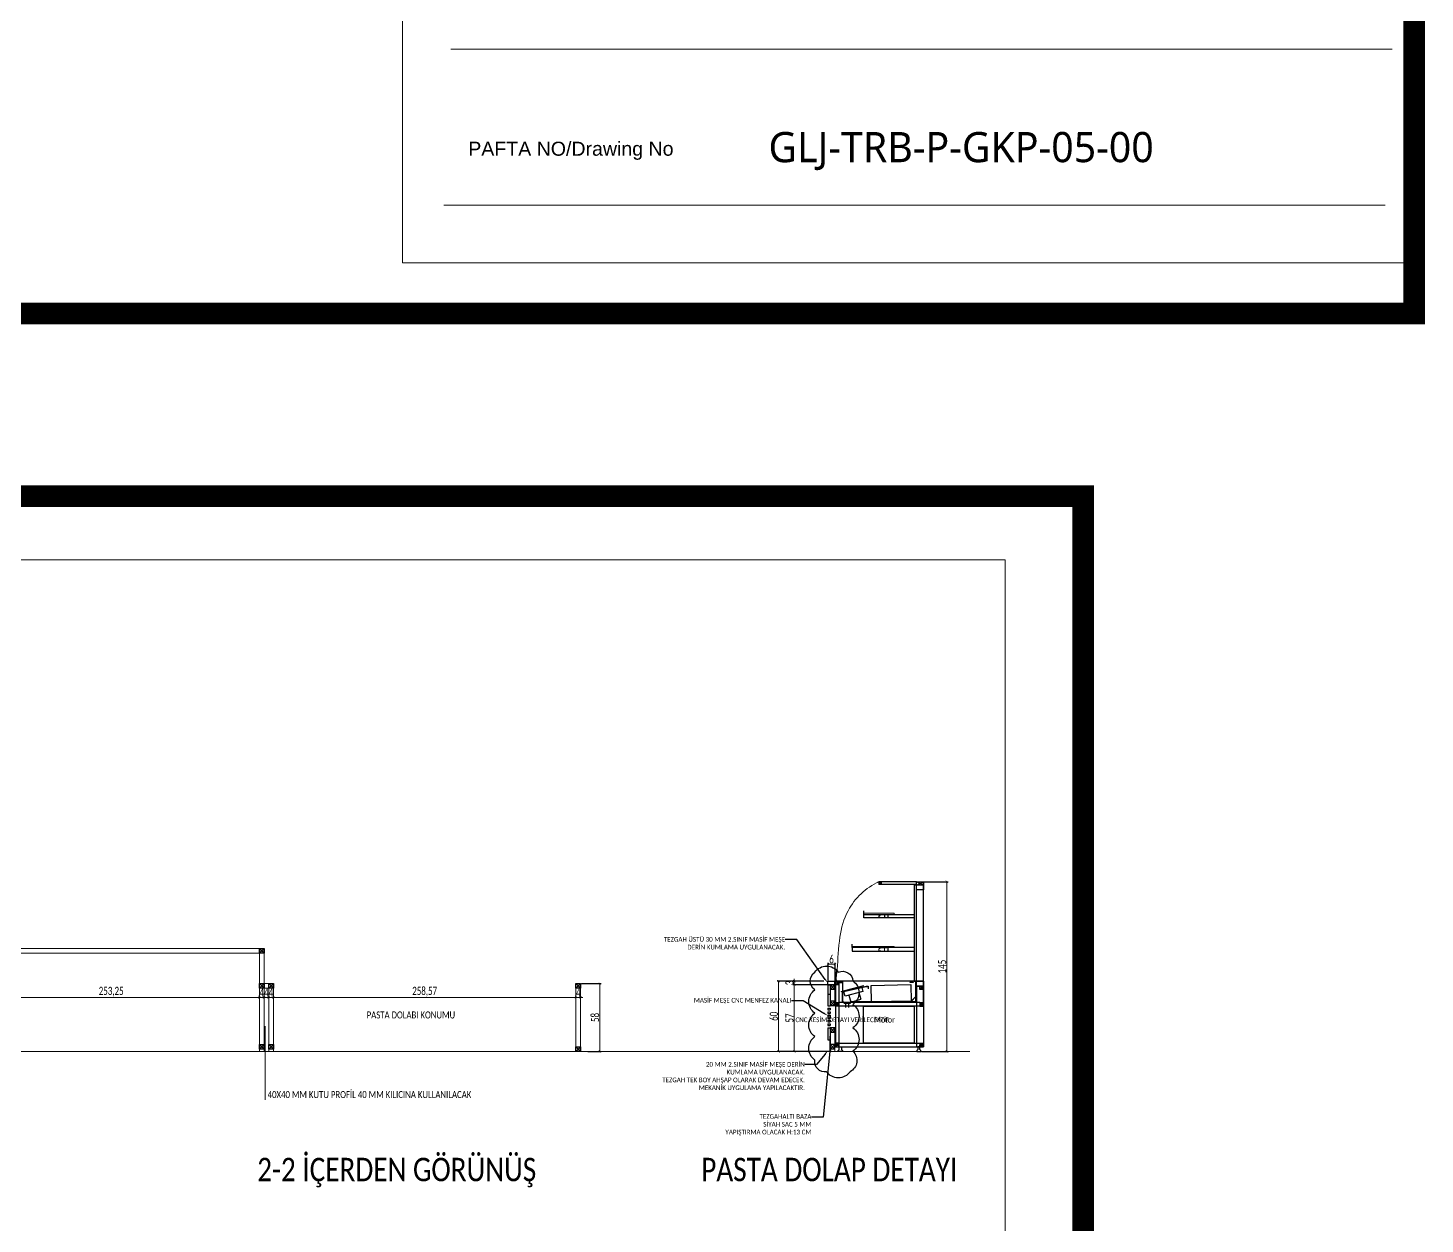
# Model space of a CAD drawing. Header units: millimetres. Extents: x 254888 to 263239, y -110593 to -105042.
# Drawn here: x 262045 to 263239, y -109652 to -108631 of the extents above; entities that cross this region are included whole.
import ezdxf
from ezdxf import colors
from ezdxf.entities.mleader import LeaderData, LeaderLine
from ezdxf.enums import TextEntityAlignment as Align
from ezdxf.math import Vec2, Vec3

# ---------------------------------------------------------------- set-up
doc = ezdxf.new("R2010")
doc.units = ezdxf.units.MM
doc.header["$PDMODE"] = 2
doc.layers.get('0').update_dxf_attribs({"lineweight": 20})
for name, color, linetype, lineweight in [('ahsapkesit', 26, 'Continuous', 30), ('CAM', 141, 'Continuous', 0), ('demir', 109, 'Continuous', 20), ('demir-1', 103, 'Continuous', 20), ('irem rev', 23, 'Continuous', 30), ('kaplama', 33, 'Continuous', 15), ('KP', 167, 'Continuous', 30), ('makineekipman', 156, 'Continuous', 20), ('PASLANMAZ', 19, 'Continuous', 18), ('paslanmaz-1', 29, 'Continuous', 25), ('t_antet', 24, 'Continuous', 20), ('t_yazı', 23, 'Continuous', 25), ('tarama', 137, 'Continuous', 15), ('text', 1, 'Continuous', 20), ('ölçü', 251, 'Continuous', 5)]:
    doc.layers.add(name, color=color, linetype=linetype, lineweight=lineweight)
doc.layers.add('yazı', color=11, linetype='Continuous')
doc.styles.add('ARIALT', font='arial.ttf', dxfattribs={"height": 10})
doc.styles.get("Standard").update_dxf_attribs({"font": 'times.ttf', "height": 12})
doc.styles.add('text2', font='calibri.ttf', dxfattribs={"width": 0.8})
doc.styles.add('Ölçü50', font='calibri.ttf', dxfattribs={"width": 0.7})
doc.dimstyles.new('ölçü10', dxfattribs={"dimtxt": 7, "dimasz": 2, "dimexe": 1.25, "dimexo": 0.625, "dimgap": 0.5, "dimtad": 1, "dimzin": 9, "dimtxsty": 'Ölçü50', "dimblk": 'ARCHTICK', "dimcen": 2, "dimclrd": 256, "dimclre": 256, "dimclrt": 1, "dimazin": 2, "dimtfac": 1, "dimtix": 1, "dimtmove": 0, "dimatfit": 3, "dimldrblk": 'ARCHTICK', "dimfxl": 1, "dimlwd": -1, "dimarcsym": 0})

# ---------------------------------------------------------------- blocks, each defined once
blk = doc.blocks.new('Fan 2')
at = {"color": 4}
for p, q in [((-11875.5, 33661.1), (-11875.5, 33641.1)), ((-11875.5, 33661.1), (-11875.4, 33661.1)), ((-11875.4, 33661.1), (-11875.4, 33641.1)), ((-11870.7, 33658.9), (-11875.4, 33658.9)), ((-11870.7, 33643.2), (-11870.7, 33658.9)), ((-11870.7, 33655.6), (-11864.7, 33655.6)), ((-11870.7, 33646.6), (-11864.7, 33646.6)), ((-11864.7, 33655.6), (-11864.7, 33646.6)), ((-11875.4, 33641.1), (-11875.5, 33641.1)), ((-11875.4, 33643.2), (-11870.7, 33643.2))]:
    blk.add_line(p, q, dxfattribs=at)
blk = doc.blocks.new('_ArchTick')
at = {"color": 0, "linetype": 'ByBlock', "const_width": 0.15}
blk.add_lwpolyline([(-0.5, -0.5), (0.5, 0.5)], dxfattribs=at)
blk = doc.blocks.new('*D48')
at = {"layer": 'DEFPOINTS', "color": 0, "transparency": 16777216}
for p in [(262699.8, -109445), (262725.5, -109445, 0), (262725.5, -109448, 0)]:
    blk.add_point(p, dxfattribs=at)
at = {"layer": 'ölçü', "lineweight": -2, "transparency": 16777216}
for p, q in [((262724.9, -109445), (262698.5, -109445)), ((262724.9, -109448), (262698.5, -109448))]:
    blk.add_line(p, q, dxfattribs=at)
at = {"layer": 'ölçü', "transparency": 16777216}
for p, q in [((262699.8, -109445), (262699.8, -109443)), ((262699.8, -109448), (262699.8, -109445)), ((262699.8, -109448), (262699.8, -109450))]:
    blk.add_line(p, q, dxfattribs=at)
at = {"layer": 'ölçü', "transparency": 16777216, "xscale": 2, "yscale": 2, "zscale": 2}
for p, rotation in [((262699.8, -109445), 270), ((262699.8, -109448), 90)]:
    blk.add_blockref('_ArchTick', p, dxfattribs=dict(at, rotation=rotation))
at = {"layer": 'ölçü', "color": 1, "transparency": 16777216, "insert": (262695.7, -109446.5), "char_height": 7, "attachment_point": 5, "rotation": 90, "style": 'Ölçü50'}
blk.add_mtext('3', dxfattribs=at)
blk = doc.blocks.new('*D49')
at = {"layer": 'DEFPOINTS', "color": 0, "transparency": 16777216}
for p in [(262699.1, -109445), (262686.4, -109505), (262699.1, -109505, 0)]:
    blk.add_point(p, dxfattribs=at)
at = {"layer": 'ölçü', "lineweight": -2, "transparency": 16777216}
for p, q in [((262698.5, -109445), (262685.1, -109445)), ((262698.5, -109505), (262685.1, -109505))]:
    blk.add_line(p, q, dxfattribs=at)
at = {"layer": 'ölçü', "transparency": 16777216}
blk.add_line((262686.4, -109445), (262686.4, -109505), dxfattribs=at)
at = {"layer": 'ölçü', "transparency": 16777216, "xscale": 2, "yscale": 2, "zscale": 2}
for p, rotation in [((262686.4, -109445), 90), ((262686.4, -109505), 270)]:
    blk.add_blockref('_ArchTick', p, dxfattribs=dict(at, rotation=rotation))
at = {"layer": 'ölçü', "color": 1, "transparency": 16777216, "insert": (262682.3, -109475), "char_height": 7, "attachment_point": 5, "rotation": 90, "style": 'Ölçü50'}
blk.add_mtext('60', dxfattribs=at)
blk = doc.blocks.new('*D50')
at = {"layer": 'DEFPOINTS', "color": 0, "transparency": 16777216}
for p in [(262728.6, -109430.4), (262728.6, -109445, 0), (262734.6, -109445, 0)]:
    blk.add_point(p, dxfattribs=at)
at = {"layer": 'ölçü', "lineweight": -2, "transparency": 16777216}
for p, q in [((262728.6, -109444.4), (262728.6, -109429.2)), ((262734.6, -109444.4), (262734.6, -109429.2))]:
    blk.add_line(p, q, dxfattribs=at)
at = {"layer": 'ölçü', "transparency": 16777216}
blk.add_line((262734.6, -109430.4), (262728.6, -109430.4), dxfattribs=at)
at = {"layer": 'ölçü', "transparency": 16777216, "xscale": 2, "yscale": 2, "zscale": 2, "rotation": 180}
blk.add_blockref('_ArchTick', (262728.6, -109430.4), dxfattribs=at)
at = {"layer": 'ölçü', "transparency": 16777216, "xscale": 2, "yscale": 2, "zscale": 2}
blk.add_blockref('_ArchTick', (262734.6, -109430.4), dxfattribs=at)
at = {"layer": 'ölçü', "color": 1, "transparency": 16777216, "insert": (262731.6, -109426.3), "char_height": 7, "attachment_point": 5, "style": 'Ölçü50'}
blk.add_mtext('6', dxfattribs=at)
blk = doc.blocks.new('*D51')
at = {"layer": 'DEFPOINTS', "color": 0, "transparency": 16777216}
for p in [(262807.1, -109360, 0), (262830.2, -109360), (262807.9, -109505, 0)]:
    blk.add_point(p, dxfattribs=at)
at = {"layer": 'ölçü', "lineweight": -2, "transparency": 16777216}
for p, q in [((262807.7, -109360), (262831.4, -109360)), ((262808.6, -109505), (262831.4, -109505))]:
    blk.add_line(p, q, dxfattribs=at)
at = {"layer": 'ölçü', "transparency": 16777216}
blk.add_line((262830.2, -109505), (262830.2, -109360), dxfattribs=at)
at = {"layer": 'ölçü', "transparency": 16777216, "xscale": 2, "yscale": 2, "zscale": 2}
for p, rotation in [((262830.2, -109360), 90), ((262830.2, -109505), 270)]:
    blk.add_blockref('_ArchTick', p, dxfattribs=dict(at, rotation=rotation))
at = {"layer": 'ölçü', "color": 1, "transparency": 16777216, "insert": (262826.1, -109432.5), "char_height": 7, "attachment_point": 5, "rotation": 90, "style": 'Ölçü50'}
blk.add_mtext('145', dxfattribs=at)
blk = doc.blocks.new('*D52')
at = {"layer": 'DEFPOINTS', "color": 0, "transparency": 16777216}
for p in [(262731.6, -109448, 0), (262699.8, -109505), (262732.1, -109505)]:
    blk.add_point(p, dxfattribs=at)
at = {"layer": 'ölçü', "lineweight": -2, "transparency": 16777216}
for p, q in [((262730.9, -109448), (262698.5, -109448)), ((262731.5, -109505), (262698.5, -109505))]:
    blk.add_line(p, q, dxfattribs=at)
at = {"layer": 'ölçü', "transparency": 16777216}
blk.add_line((262699.8, -109448), (262699.8, -109505), dxfattribs=at)
at = {"layer": 'ölçü', "transparency": 16777216, "xscale": 2, "yscale": 2, "zscale": 2}
for p, rotation in [((262699.8, -109448), 90), ((262699.8, -109505), 270)]:
    blk.add_blockref('_ArchTick', p, dxfattribs=dict(at, rotation=rotation))
at = {"layer": 'ölçü', "color": 1, "transparency": 16777216, "insert": (262695.7, -109476.5), "char_height": 7, "attachment_point": 5, "rotation": 90, "style": 'Ölçü50'}
blk.add_mtext('57', dxfattribs=at)
blk = doc.blocks.new('asdf')
at = {"layer": 'demir'}
blk.add_lwpolyline([(253943.1, -109853.4), (253947.1, -109853.4), (253947.1, -109857.4), (253943.1, -109857.4), (253943.1, -109853.4), (253947.1, -109857.4), (253947.1, -109853.4), (253943.1, -109857.4)], dxfattribs=at)
blk = doc.blocks.new('fdg')
at = {"layer": 'KP'}
blk.add_lwpolyline([(249315.5, -96506), (249319.5, -96506), (249319.5, -96510), (249315.5, -96510), (249315.5, -96506), (249319.5, -96510), (249319.5, -96506), (249315.5, -96510)], dxfattribs=at)
blk = doc.blocks.new('*D120')
at = {"layer": 'DEFPOINTS', "color": 0, "transparency": 16777216}
for p in [(261989.4, -109458.9), (262242.6, -109458.9), (262242.6, -109458.9)]:
    blk.add_point(p, dxfattribs=at)
at = {"layer": 'ölçü', "lineweight": -2, "transparency": 16777216}
for p, q in [((261989.4, -109458.2), (261989.4, -109457.6)), ((262242.6, -109458.2), (262242.6, -109457.6))]:
    blk.add_line(p, q, dxfattribs=at)
at = {"layer": 'ölçü', "transparency": 16777216}
blk.add_line((261989.4, -109458.9), (262242.6, -109458.9), dxfattribs=at)
at = {"layer": 'ölçü', "transparency": 16777216, "xscale": 2, "yscale": 2, "zscale": 2, "rotation": 180}
blk.add_blockref('_ArchTick', (261989.4, -109458.9), dxfattribs=at)
at = {"layer": 'ölçü', "transparency": 16777216, "xscale": 2, "yscale": 2, "zscale": 2}
blk.add_blockref('_ArchTick', (262242.6, -109458.9), dxfattribs=at)
at = {"layer": 'ölçü', "color": 1, "transparency": 16777216, "insert": (262116, -109454), "char_height": 7, "attachment_point": 5, "style": 'Ölçü50'}
blk.add_mtext('253,25', dxfattribs=at)
blk = doc.blocks.new('*D121')
at = {"layer": 'DEFPOINTS', "color": 0, "transparency": 16777216}
for p in [(262242.6, -109458.9), (262246.6, -109458.9), (262246.6, -109458.9)]:
    blk.add_point(p, dxfattribs=at)
at = {"layer": 'ölçü', "transparency": 16777216}
for p, q in [((262242.6, -109458.9), (262240.6, -109458.9)), ((262242.6, -109458.9), (262246.6, -109458.9)), ((262246.6, -109458.9), (262248.6, -109458.9))]:
    blk.add_line(p, q, dxfattribs=at)
at = {"layer": 'ölçü', "lineweight": -2, "transparency": 16777216}
for p, q in [((262242.6, -109458.2), (262242.6, -109457.6)), ((262246.6, -109458.2), (262246.6, -109457.6))]:
    blk.add_line(p, q, dxfattribs=at)
at = {"layer": 'ölçü', "transparency": 16777216, "xscale": 2, "yscale": 2, "zscale": 2}
blk.add_blockref('_ArchTick', (262242.6, -109458.9), dxfattribs=at)
at = {"layer": 'ölçü', "transparency": 16777216, "xscale": 2, "yscale": 2, "zscale": 2, "rotation": 180}
blk.add_blockref('_ArchTick', (262246.6, -109458.9), dxfattribs=at)
at = {"layer": 'ölçü', "color": 1, "transparency": 16777216, "insert": (262244.6, -109454.8), "char_height": 7, "attachment_point": 5, "style": 'Ölçü50'}
blk.add_mtext('4', dxfattribs=at)
blk = doc.blocks.new('*D122')
at = {"layer": 'DEFPOINTS', "color": 0, "transparency": 16777216}
for p in [(262246.6, -109458.9), (262250.6, -109458.9), (262250.6, -109458.9)]:
    blk.add_point(p, dxfattribs=at)
at = {"layer": 'ölçü', "transparency": 16777216}
for p, q in [((262246.6, -109458.9), (262244.6, -109458.9)), ((262246.6, -109458.9), (262250.6, -109458.9)), ((262250.6, -109458.9), (262252.6, -109458.9))]:
    blk.add_line(p, q, dxfattribs=at)
at = {"layer": 'ölçü', "lineweight": -2, "transparency": 16777216}
for p, q in [((262246.6, -109458.2), (262246.6, -109457.6)), ((262250.6, -109458.2), (262250.6, -109457.6))]:
    blk.add_line(p, q, dxfattribs=at)
at = {"layer": 'ölçü', "transparency": 16777216, "xscale": 2, "yscale": 2, "zscale": 2}
blk.add_blockref('_ArchTick', (262246.6, -109458.9), dxfattribs=at)
at = {"layer": 'ölçü', "transparency": 16777216, "xscale": 2, "yscale": 2, "zscale": 2, "rotation": 180}
blk.add_blockref('_ArchTick', (262250.6, -109458.9), dxfattribs=at)
at = {"layer": 'ölçü', "color": 1, "transparency": 16777216, "insert": (262248.6, -109454.8), "char_height": 7, "attachment_point": 5, "style": 'Ölçü50'}
blk.add_mtext('4', dxfattribs=at)
blk = doc.blocks.new('*D123')
at = {"layer": 'DEFPOINTS', "color": 0, "transparency": 16777216}
for p in [(262250.6, -109458.9), (262254.6, -109458.9), (262254.6, -109458.9)]:
    blk.add_point(p, dxfattribs=at)
at = {"layer": 'ölçü', "transparency": 16777216}
for p, q in [((262250.6, -109458.9), (262248.6, -109458.9)), ((262250.6, -109458.9), (262254.6, -109458.9)), ((262254.6, -109458.9), (262256.6, -109458.9))]:
    blk.add_line(p, q, dxfattribs=at)
at = {"layer": 'ölçü', "lineweight": -2, "transparency": 16777216}
for p, q in [((262250.6, -109458.2), (262250.6, -109457.6)), ((262254.6, -109458.2), (262254.6, -109457.6))]:
    blk.add_line(p, q, dxfattribs=at)
at = {"layer": 'ölçü', "transparency": 16777216, "xscale": 2, "yscale": 2, "zscale": 2}
blk.add_blockref('_ArchTick', (262250.6, -109458.9), dxfattribs=at)
at = {"layer": 'ölçü', "transparency": 16777216, "xscale": 2, "yscale": 2, "zscale": 2, "rotation": 180}
blk.add_blockref('_ArchTick', (262254.6, -109458.9), dxfattribs=at)
at = {"layer": 'ölçü', "color": 1, "transparency": 16777216, "insert": (262252.6, -109454.8), "char_height": 7, "attachment_point": 5, "style": 'Ölçü50'}
blk.add_mtext('4', dxfattribs=at)
blk = doc.blocks.new('*D124')
at = {"layer": 'DEFPOINTS', "color": 0, "transparency": 16777216}
for p in [(262254.6, -109458.9), (262513.2, -109458.9), (262513.2, -109458.9)]:
    blk.add_point(p, dxfattribs=at)
at = {"layer": 'ölçü', "lineweight": -2, "transparency": 16777216}
for p, q in [((262254.6, -109458.2), (262254.6, -109457.6)), ((262513.2, -109458.2), (262513.2, -109457.6))]:
    blk.add_line(p, q, dxfattribs=at)
at = {"layer": 'ölçü', "transparency": 16777216}
blk.add_line((262254.6, -109458.9), (262513.2, -109458.9), dxfattribs=at)
at = {"layer": 'ölçü', "transparency": 16777216, "xscale": 2, "yscale": 2, "zscale": 2, "rotation": 180}
blk.add_blockref('_ArchTick', (262254.6, -109458.9), dxfattribs=at)
at = {"layer": 'ölçü', "transparency": 16777216, "xscale": 2, "yscale": 2, "zscale": 2}
blk.add_blockref('_ArchTick', (262513.2, -109458.9), dxfattribs=at)
at = {"layer": 'ölçü', "color": 1, "transparency": 16777216, "insert": (262383.9, -109454), "char_height": 7, "attachment_point": 5, "style": 'Ölçü50'}
blk.add_mtext('258,57', dxfattribs=at)
blk = doc.blocks.new('*D125')
at = {"layer": 'DEFPOINTS', "color": 0, "transparency": 16777216}
for p in [(262513.2, -109458.9), (262517.2, -109458.9), (262517.2, -109458.9)]:
    blk.add_point(p, dxfattribs=at)
at = {"layer": 'ölçü', "transparency": 16777216}
for p, q in [((262513.2, -109458.9), (262511.2, -109458.9)), ((262513.2, -109458.9), (262517.2, -109458.9)), ((262517.2, -109458.9), (262519.2, -109458.9))]:
    blk.add_line(p, q, dxfattribs=at)
at = {"layer": 'ölçü', "lineweight": -2, "transparency": 16777216}
for p, q in [((262513.2, -109458.2), (262513.2, -109457.6)), ((262517.2, -109458.2), (262517.2, -109457.6))]:
    blk.add_line(p, q, dxfattribs=at)
at = {"layer": 'ölçü', "transparency": 16777216, "xscale": 2, "yscale": 2, "zscale": 2}
blk.add_blockref('_ArchTick', (262513.2, -109458.9), dxfattribs=at)
at = {"layer": 'ölçü', "transparency": 16777216, "xscale": 2, "yscale": 2, "zscale": 2, "rotation": 180}
blk.add_blockref('_ArchTick', (262517.2, -109458.9), dxfattribs=at)
at = {"layer": 'ölçü', "color": 1, "transparency": 16777216, "insert": (262515.2, -109454.8), "char_height": 7, "attachment_point": 5, "style": 'Ölçü50'}
blk.add_mtext('4', dxfattribs=at)
blk = doc.blocks.new('*D126')
at = {"layer": 'DEFPOINTS', "color": 0, "transparency": 16777216}
for p in [(262517.2, -109447), (262522.6, -109505), (262533.6, -109505)]:
    blk.add_point(p, dxfattribs=at)
at = {"layer": 'ölçü', "lineweight": -2, "transparency": 16777216}
for p, q in [((262517.8, -109447), (262534.8, -109447)), ((262523.3, -109505), (262534.8, -109505))]:
    blk.add_line(p, q, dxfattribs=at)
at = {"layer": 'ölçü', "transparency": 16777216}
blk.add_line((262533.6, -109447), (262533.6, -109505), dxfattribs=at)
at = {"layer": 'ölçü', "transparency": 16777216, "xscale": 2, "yscale": 2, "zscale": 2}
for p, rotation in [((262533.6, -109447), 90), ((262533.6, -109505), 270)]:
    blk.add_blockref('_ArchTick', p, dxfattribs=dict(at, rotation=rotation))
at = {"layer": 'ölçü', "color": 1, "transparency": 16777216, "insert": (262529.5, -109476), "char_height": 7, "attachment_point": 5, "rotation": 90, "style": 'Ölçü50'}
blk.add_mtext('58', dxfattribs=at)

msp = doc.modelspace()

# ---------------------------------------------------------------- linework, layer by layer
at = {"color": 252}
for p, q in [((262365.096, -105051.157, 0), (262365.096, -108831.503, 0)), ((263229.562, -105051.157, 0), (263229.562, -108831.503, 0)), ((262365.096, -108831.503, 0), (263229.562, -108831.503, 0))]:
    msp.add_line(p, q, dxfattribs=at)
at = {"color": 250}
for p, q in [((263210.807, -108648.952, 0), (262406.374, -108648.952, 0)), ((263204.593, -108782.105, 0), (262400.16, -108782.105, 0))]:
    msp.add_line(p, q, dxfattribs=at)
msp.add_line((262681.082, -109505.03), (262827.842, -109505.03, 0))
at = {"color": 252, "const_width": 18.492, "elevation": 0}
msp.add_lwpolyline([(257052.561, -108874.598), (257052.561, -105051.157), (263229.562, -105051.157), (263229.562, -108874.598)], close=True, dxfattribs=at)
at = {"color": 1, "const_width": 18.492}
msp.add_lwpolyline([(257100.03, -109030.619), (262946.71, -109030.619), (262946.71, -110583.763), (257100.03, -110583.763)], close=True, dxfattribs=at)
msp.add_lwpolyline([(260631.323, -109085.085), (262879.993, -109085.085), (262879.993, -110499.494), (260631.323, -110499.494)], close=True)
at = {"elevation": 0}
for points in [[(262773.476, -109390.375), (262772.195, -109390.846), (262772.195, -109389.433), (262773.634, -109388.089), (262776.999, -109388.089), (262776.999, -109390.889), (262779.895, -109390.889), (262779.895, -109388.989), (262779.795, -109388.989), (262779.795, -109390.989), (262777.099, -109390.989), (262777.099, -109387.989), (262773.595, -109387.989), (262772.095, -109389.389), (262772.095, -109390.989), (262773.511, -109390.469)], [(262773.376, -109418.721), (262772.095, -109419.192), (262772.095, -109417.778), (262773.534, -109416.435), (262779.895, -109416.435), (262779.895, -109419.235), (262779.795, -109419.235), (262779.795, -109417.335), (262779.695, -109417.335), (262779.695, -109419.335), (262776.999, -109419.335), (262776.999, -109416.335), (262773.495, -109416.335), (262771.995, -109417.735), (262771.995, -109419.335), (262773.411, -109418.814)]]:
    msp.add_lwpolyline(points, close=True, dxfattribs=at)
at = {"layer": 'ahsapkesit'}
for p, q in [((262728.561, -109445.03, 0), (262734.561, -109445.03, 0)), ((262728.561, -109448.03, 0), (262728.561, -109445.03, 0)), ((262734.561, -109448.03, 0), (262734.561, -109445.042, 0)), ((262728.561, -109448.03, 0), (262728.561, -109466.048, 0)), ((262728.561, -109448.03, 0), (262734.561, -109448.03, 0)), ((262728.561, -109456.03), (262730.561, -109456.03)), ((262730.561, -109448.03, 0), (262730.561, -109466.048, 0)), ((262728.561, -109466.048), (262730.561, -109466.048)), ((262728.561, -109468.048, 0), (262728.561, -109469.548, 0)), ((262728.561, -109468.048), (262730.561, -109468.048)), ((262728.561, -109469.548), (262730.561, -109469.548)), ((262728.561, -109471.048, 0), (262728.561, -109472.548, 0)), ((262728.561, -109471.048), (262730.561, -109471.048)), ((262730.561, -109468.048, 0), (262730.561, -109469.548, 0)), ((262730.561, -109471.048, 0), (262730.561, -109472.548, 0)), ((262728.561, -109472.548), (262730.561, -109472.548)), ((262728.561, -109474.048, 0), (262728.561, -109476.83, 0)), ((262728.561, -109474.048), (262730.561, -109474.048)), ((262728.561, -109475.548), (262730.561, -109475.548)), ((262728.561, -109476.83), (262730.561, -109476.83)), ((262728.561, -109478.33, 0), (262728.561, -109479.83, 0)), ((262728.561, -109478.33), (262730.561, -109478.33)), ((262728.561, -109479.83), (262730.561, -109479.83)), ((262728.561, -109481.33, 0), (262728.561, -109482.83, 0)), ((262728.561, -109481.33), (262730.561, -109481.33)), ((262728.561, -109482.83), (262730.561, -109482.83)), ((262730.561, -109474.048, 0), (262730.561, -109476.83, 0)), ((262730.561, -109478.33, 0), (262730.561, -109479.83, 0)), ((262730.561, -109481.33, 0), (262730.561, -109482.83, 0)), ((262728.561, -109484.83, 0), (262728.561, -109495.03, 0)), ((262728.561, -109484.83), (262730.561, -109484.83)), ((262728.561, -109495.03), (262730.061, -109495.03)), ((262730.561, -109484.83, 0), (262730.561, -109505.03, 0))]:
    msp.add_line(p, q, dxfattribs=at)
at = {"layer": 'CAM'}
msp.add_line((262736.03, -109435.042, 0), (262736.432, -109435.042, 0), dxfattribs=at)
for centre, radius, start, end in [((262816.886, -109447.989, 0), 81.886, 170.902822, 177.794865), ((262826.804, -109448.954, 0), 91.437, 171.248573, 177.415302)]:
    msp.add_arc(centre, radius, start, end, dxfattribs=at)
at = {"layer": 'demir-1', "elevation": 0}
msp.add_lwpolyline([(262772.091, -109360.098, 0.16595471), (262745.81, -109384.781, 0.08833101), (262738.698, -109407.513, 0.01499811), (262736.432, -109435.042, 0.02468503)], format="xyb", dxfattribs=at)
for points in [[(262784.899, -109387.989), (262759.495, -109387.989), (262759.195, -109387.689), (262759.195, -109387.289), (262759.495, -109386.989), (262784.899, -109386.989), (262785.199, -109387.289), (262785.199, -109387.689)], [(262784.899, -109416.335), (262749.495, -109416.335), (262749.195, -109416.035), (262749.195, -109415.635), (262749.495, -109415.335), (262784.899, -109415.335), (262785.199, -109415.635), (262785.199, -109416.035)]]:
    msp.add_lwpolyline(points, close=True, dxfattribs=at)
at = {"layer": 'demir-1'}
for points in [[(261985.38, -109417.03), (262246.63, -109417.03)], [(262246.63, -109421.03), (261985.38, -109421.03)], [(262242.63, -109505.03), (262242.63, -109417.03)], [(262246.63, -109417.03), (262246.63, -109505.03)], [(262254.63, -109447.03), (262246.63, -109447.03)], [(262254.63, -109447.03), (262254.63, -109505.03)], [(262513.2, -109447.03), (262513.2, -109505.03)], [(262517.2, -109447.03), (262513.2, -109447.03)], [(262517.2, -109447.03), (262517.2, -109505.03)], [(262246.63, -109451.03), (262254.63, -109451.03)], [(262250.63, -109505.03), (262250.63, -109451.03)], [(262513.2, -109451.03), (262517.2, -109451.03)], [(262254.63, -109505.03), (262242.63, -109505.03)]]:
    msp.add_lwpolyline(points, dxfattribs=at)
at = {"layer": 'irem rev'}
msp.add_lwpolyline([(262717.387, -109437.305, -0.52056705), (262737.387, -109437.305, -0.52056705), (262749.87, -109444.822, -0.52056705), (262749.87, -109464.822, -0.52056705), (262749.87, -109484.822, -0.52056705), (262749.87, -109504.822, -0.52056705), (262747.418, -109522.371, -0.52056705), (262727.418, -109522.371, -0.52056705), (262717.387, -109512.402, -0.52056705), (262717.387, -109492.402, -0.52056705), (262717.387, -109472.402, -0.52056705), (262717.387, -109452.402, -0.52056705)], format="xyb", close=True, dxfattribs=at)
at = {"layer": 'kaplama'}
msp.add_line((262637.646, -109505.03), (262845.717, -109505.03), dxfattribs=at)
at = {"layer": 'KP'}
for p, q in [((262734.561, -109448.03, 0), (262730.561, -109448.03, 0)), ((262730.561, -109448.03, 0), (262730.561, -109452.03, 0)), ((262734.561, -109448.03, 0), (262730.561, -109452.03, 0)), ((262730.561, -109448.03, 0), (262734.561, -109452.03, 0)), ((262734.561, -109452.03, 0), (262730.561, -109452.03, 0)), ((262734.561, -109452.03, 0), (262734.561, -109448.03, 0)), ((262734.561, -109462.048, 0), (262730.561, -109462.048, 0)), ((262730.561, -109462.048, 0), (262730.561, -109466.048, 0)), ((262734.561, -109462.048, 0), (262730.561, -109466.048, 0)), ((262730.561, -109462.048, 0), (262734.561, -109466.048, 0)), ((262734.561, -109466.048, 0), (262730.561, -109466.048, 0)), ((262734.561, -109466.048, 0), (262734.561, -109462.048, 0)), ((262734.561, -109484.83, 0), (262730.561, -109488.83, 0)), ((262734.561, -109484.83, 0), (262730.561, -109484.83, 0)), ((262730.561, -109484.83, 0), (262730.561, -109488.83, 0)), ((262730.561, -109484.83, 0), (262734.561, -109488.83, 0)), ((262734.561, -109488.83, 0), (262730.561, -109488.83, 0)), ((262734.561, -109488.83, 0), (262734.561, -109484.83, 0)), ((262734.561, -109499.03, 0), (262730.561, -109499.03, 0)), ((262730.561, -109499.03, 0), (262730.561, -109503.03, 0)), ((262734.561, -109499.03, 0), (262730.561, -109503.03, 0)), ((262730.561, -109499.03, 0), (262734.561, -109503.03, 0)), ((262734.561, -109503.03, 0), (262730.561, -109503.03, 0)), ((262734.561, -109503.03, 0), (262734.561, -109499.03, 0))]:
    msp.add_line(p, q, dxfattribs=at)
at = {"layer": 'PASLANMAZ'}
for q in [(262730.061, -109505.03, 0), (262730.561, -109492.03, 0)]:
    msp.add_line((262730.061, -109492.03, 0), q, dxfattribs=at)
at = {"layer": 'paslanmaz-1'}
for p, q in [((262771.091, -109360.38, 0), (262772.091, -109360.03, 0)), ((262804.091, -109360.03), (262772.091, -109360.03, 0)), ((262774.091, -109360.03, 0), (262772.091, -109362.03, 0)), ((262772.091, -109360.03, 0), (262774.091, -109362.03, 0)), ((262772.091, -109360.03, 0), (262772.091, -109362.388, 0)), ((262772.091, -109362.03, 0), (262804.091, -109362.03)), ((262774.091, -109360.03, 0), (262774.091, -109362.03, 0)), ((262810.091, -109363.03), (262804.091, -109360.03)), ((262804.091, -109363.03), (262810.091, -109360.03)), ((262804.095, -109444.93, 0), (262804.095, -109360.03)), ((262810.091, -109445.13, 0), (262810.095, -109360.03)), ((262810.091, -109360.03, 0), (262810.091, -109367.03, 0)), ((262759.095, -109387.989, 0), (262759.095, -109384.989, 0)), ((262759.195, -109384.989, 0), (262759.095, -109384.989, 0)), ((262759.195, -109387.989, 0), (262759.195, -109384.989, 0)), ((262749.095, -109416.335, 0), (262749.095, -109413.335, 0)), ((262749.195, -109413.335, 0), (262749.095, -109413.335, 0)), ((262749.195, -109416.335, 0), (262749.195, -109413.335, 0)), ((262734.961, -109444.93, 0), (262734.961, -109443.83, 0)), ((262734.961, -109443.83, 0), (262735.061, -109443.83, 0)), ((262735.561, -109444.93, 0), (262734.961, -109444.93, 0)), ((262735.061, -109443.83, 0), (262735.061, -109444.83, 0)), ((262735.061, -109444.83, 0), (262735.461, -109444.83, 0)), ((262735.461, -109444.83, 0), (262735.461, -109443.83, 0)), ((262735.461, -109443.83, 0), (262735.561, -109443.83, 0)), ((262735.561, -109443.83, 0), (262735.561, -109444.93, 0)), ((262803.391, -109444.93, 0), (262739.234, -109444.93, 0)), ((262803.391, -109445.03, 0), (262739.234, -109445.03, 0)), ((262803.491, -109445.03, 0), (262810.091, -109445.03, 0)), ((262735.061, -109448.042, 0), (262735.061, -109498.042, 0)), ((262804.091, -109449.13, 0), (262804.091, -109501.03, 0)), ((262810.091, -109449.13, 0), (262810.091, -109501.03, 0)), ((262807.091, -109463.23, 0), (262738.161, -109463.23, 0)), ((262807.091, -109466.23, 0), (262738.161, -109466.23, 0)), ((262742.333, -109463.971, 0), (262741.783, -109462.871, 0)), ((262742.395, -109463.871, 0), (262741.845, -109462.771, 0)), ((262747.456, -109463.971, 0), (262742.333, -109463.971, 0)), ((262747.395, -109463.871, 0), (262742.395, -109463.871, 0)), ((262743.145, -109463.871, 0), (262743.145, -109463.571, 0)), ((262746.645, -109463.571, 0), (262743.145, -109463.571, 0)), ((262743.145, -109463.971, 0), (262743.145, -109464.171, 0)), ((262746.645, -109464.171, 0), (262743.145, -109464.171, 0)), ((262743.595, -109463.871, 0), (262743.595, -109467.53, 0)), ((262746.195, -109463.871, 0), (262746.195, -109467.53, 0)), ((262746.645, -109463.871, 0), (262746.645, -109463.571, 0)), ((262746.645, -109463.971, 0), (262746.645, -109464.171, 0)), ((262747.395, -109463.871, 0), (262747.945, -109462.771, 0)), ((262747.456, -109463.971, 0), (262748.006, -109462.871, 0)), ((262807.091, -109463.23, 0), (262807.091, -109466.33, 0)), ((262735.161, -109498.03, 0), (262810.091, -109498.03, 0)), ((262735.161, -109501.03, 0), (262810.091, -109501.03, 0))]:
    msp.add_line(p, q, dxfattribs=at)
at = {"layer": 'paslanmaz-1', "elevation": 0}
for points in [[(262810.091, -109363.03), (262802.095, -109363.03), (262802.095, -109444.93), (262804.095, -109444.93), (262804.095, -109363.03)], [(262804.091, -109360.03), (262810.091, -109360.03)], [(262810.091, -109367.03), (262804.091, -109367.03), (262804.091, -109360.03)], [(262802.095, -109390.989), (262759.095, -109390.989), (262759.095, -109387.989), (262802.095, -109387.989)], [(262802.095, -109416.335), (262749.095, -109416.335), (262749.095, -109419.335), (262802.095, -109419.335)], [(262741.783, -109462.871), (262741.134, -109462.871), (262741.134, -109445.03), (262735.061, -109445.03)], [(262735.061, -109448.042), (262738.061, -109445.042)], [(262738.061, -109448.042), (262735.061, -109448.042), (262735.061, -109445.042), (262738.061, -109448.042)], [(262735.061, -109445.042), (262738.061, -109445.042)], [(262738.061, -109498.042), (262735.061, -109498.042), (262735.061, -109501.042), (262738.061, -109501.042), (262738.061, -109445.042)], [(262810.091, -109444.931), (262803.391, -109444.93), (262803.391, -109462.771), (262747.945, -109462.771)], [(262805.491, -109445.03), (262803.491, -109445.03), (262803.491, -109462.871), (262748.006, -109462.871)], [(262810.091, -109449.13), (262804.091, -109449.13), (262804.091, -109445.13), (262810.091, -109445.13)], [(262810.091, -109445.13), (262810.091, -109466.23), (262807.091, -109466.23), (262807.091, -109466.33), (262810.191, -109466.33), (262810.191, -109445.03), (262807.091, -109445.03), (262807.091, -109445.13)], [(262741.105, -109462.671), (262740.935, -109462.671), (262740.935, -109454.046), (262741.935, -109453.771), (262761.22, -109449.369), (262763.024, -109449.369), (262763.024, -109451.537)], [(262741.105, -109462.771), (262741.035, -109462.771), (262741.035, -109454.123), (262741.962, -109453.868), (262761.233, -109449.469), (262762.924, -109449.469), (262762.924, -109451.537)], [(262803.291, -109456.404), (262803.291, -109458.403), (262799.755, -109461.938), (262756.673, -109463.033), (262755.345, -109463.039)], [(262803.391, -109458.444), (262799.798, -109462.037), (262756.675, -109463.133)], [(262804.091, -109449.13), (262810.091, -109449.13)], [(262807.091, -109452.13), (262810.091, -109449.13)], [(262810.091, -109452.13), (262807.091, -109452.13), (262807.091, -109449.13), (262810.091, -109452.13)], [(262735.061, -109466.242), (262738.061, -109463.242)], [(262738.061, -109466.242), (262735.061, -109466.242), (262735.061, -109463.242), (262738.061, -109466.242)], [(262735.061, -109463.242), (262738.061, -109463.242)], [(262807.091, -109466.23), (262810.091, -109463.23)], [(262807.091, -109463.23), (262810.091, -109466.23)], [(262807.091, -109463.23), (262810.091, -109463.23)], [(262810.091, -109466.23), (262807.091, -109466.23)], [(262738.061, -109501.042), (262735.061, -109498.042)], [(262738.061, -109498.042), (262735.061, -109501.042)], [(262740.011, -109501.03), (262740.011, -109503.238), (262740.866, -109504.234), (262740.866, -109505.03), (262737.305, -109505.03), (262737.305, -109504.234), (262738.161, -109503.238), (262738.161, -109501.03), (262740.011, -109501.03)], [(262805.24, -109501.03), (262805.24, -109503.238), (262804.385, -109504.234), (262804.385, -109505.03), (262807.946, -109505.03), (262807.946, -109504.234), (262807.091, -109503.238), (262807.091, -109501.03), (262805.24, -109501.03)], [(262807.091, -109501.03), (262810.091, -109499.03)], [(262810.091, -109501.03), (262807.091, -109501.03), (262807.091, -109499.03), (262810.091, -109501.03)], [(262807.091, -109499.03), (262810.091, -109499.03)]]:
    msp.add_lwpolyline(points, dxfattribs=at)
for points in [[(262740.414, -109445.361), (262738.614, -109445.361, 1.00000001), (262738.614, -109446.061)], [(262738.614, -109446.061), (262740.414, -109446.061, 1.00000018), (262740.414, -109445.361)], [(262799.172, -109446.26, -1.00000001), (262799.172, -109445.56), (262800.972, -109445.56, -0.41421356)], [(262800.972, -109445.56, -1.00000018), (262800.972, -109446.26), (262799.172, -109446.26, -0.41421356)]]:
    msp.add_lwpolyline(points, format="xyb", dxfattribs=at)
for points in [[(262799.755, -109461.938), (262765.767, -109462.771), (262765.451, -109448.676), (262799.439, -109447.843)], [(262802.124, -109466.479), (262802.124, -109498.03), (262759.005, -109498.03), (262759.005, -109466.479)]]:
    msp.add_lwpolyline(points, close=True, dxfattribs=at)
at = {"layer": 'tarama'}
for p, q in [((262730.561, -109448.03, 0), (262730.561, -109462.53, 0)), ((262734.561, -109448.03, 0), (262734.561, -109462.048, 0)), ((262730.561, -109462.048, 0), (262734.561, -109462.048, 0)), ((262730.561, -109466.048, 0), (262734.561, -109466.048, 0)), ((262730.561, -109484.83, 0), (262734.561, -109484.83, 0)), ((262730.561, -109488.83, 0), (262734.561, -109488.83, 0)), ((262730.561, -109489.53, 0), (262730.561, -109505.03, 0)), ((262734.561, -109488.83, 0), (262734.561, -109505.03, 0))]:
    msp.add_line(p, q, dxfattribs=at)
at = {"layer": 'ölçü', "color": 11, "elevation": 0}
msp.add_lwpolyline([(262247.512, -109483.402), (262247.512, -109546.35)], dxfattribs=at)
at = {"layer": 'ölçü'}
msp.add_lwpolyline([(262849.808, -109505.03), (260604.496, -109505.03)], dxfattribs=at)

# ---------------------------------------------------------------- block references
at = {"layer": 'demir'}
for p in [(8299.514, 436.331), (8299.514, 354.331)]:
    msp.add_blockref('asdf', p, dxfattribs=at)
at = {"layer": 'makineekipman'}
for p in [(12927.131, -12911.03), (12927.131, -12941.03), (12935.131, -12941.03), (13197.701, -12941.03), (12927.131, -12993.03), (12935.131, -12993.03), (13197.701, -12995.03)]:
    msp.add_blockref('fdg', p, dxfattribs=at)
at = {"layer": 'paslanmaz-1', "xscale": -1, "rotation": 105.3751777941973}
msp.add_blockref('Fan 2', (298344.824, -111979.49, 0), dxfattribs=at)

# ---------------------------------------------------------------- texts
at = {"char_height": 6, "width": 1120.30164, "attachment_point": 1, "style": 'text2'}
for s, insert in [('{\\fCalibri Light|b0|i0|c162|p34;PASTA DOLABI KONUMU}', (262334.337, -109470.848, 0)), ('{\\fCalibri Light|b0|i0|c162|p34;40X40 MM KUTU PROFİL 40 MM KILICINA KULLANILACAK}', (262249.719, -109538.871))]:
    msp.add_mtext(s, dxfattribs=dict(at, insert=insert))
at = {"layer": 't_antet', "insert": (262842.325, -108735.946, 0), "char_height": 25.77586, "width": 621.92986, "attachment_point": 5}
msp.add_mtext('{\\fLucida Sans Unicode|b0|i0|c162|p34;GLJ-TRB-P-GKP-05-00}', dxfattribs=at)
at = {"layer": 't_yazı', "style": 'ARIALT'}
msp.add_text('PAFTA NO/Drawing No', height=11.95631, dxfattribs=at).set_placement((262508.863, -108733.897, 0), align=Align.MIDDLE_CENTER)
at = {"layer": 'text', "insert": (262700.831, -109476.011), "char_height": 4, "width": 723.45878, "attachment_point": 1, "style": 'text2'}
msp.add_mtext('CNC KESİM DETAYI VERİLECEKTİR', dxfattribs=at)
at = {"layer": 'text', "insert": (262785.67, -109475.39, 0), "char_height": 5, "attachment_point": 3, "style": 'text2'}
msp.add_mtext_dynamic_manual_height_columns('Motor', width=27.26451, gutter_width=25, heights=[0], dxfattribs=at)
at = {"layer": 'yazı', "char_height": 20, "attachment_point": 1, "style": 'text2'}
for s, insert in [('2-2 İÇERDEN GÖRÜNÜŞ', (262240.806, -109595.888)), ('PASTA DOLAP DETAYI', (262620.276, -109595.888))]:
    msp.add_mtext_dynamic_manual_height_columns(s, width=274.76263, gutter_width=12.5, heights=[0], dxfattribs=dict(at, insert=insert))

# ---------------------------------------------------------------- dimensions: what is measured, and where the dimension line sits
at = {"layer": 'ölçü'}
for base, p1, p2, angle, picture, middle in [((262830.2, -109360.03, 0), (262807.946, -109505.03, 0), (262807.091, -109360.03, 0), 90, '*D51', (262826.141, -109432.53, 0)), ((262728.561, -109430.432), (262734.561, -109445.042, 0), (262728.561, -109445.042, 0), 180, '*D50', (262731.561, -109426.349)), ((262699.765, -109445.03), (262725.537, -109448.03, 0), (262725.537, -109445.03, 0), 90, '*D48', (262695.679, -109446.53))]:
    dim = msp.add_linear_dim(base=base, p1=p1, p2=p2, angle=angle, dimstyle='ölçü10', override={"dimtmove": 1}, dxfattribs=at)
    dim.commit()
    dim.dimension.update_dxf_attribs({"geometry": picture, "text_midpoint": middle})
for base, p1, p2, picture, middle in [((262533.567, -109505.03), (262517.2, -109447.03), (262522.638, -109505.03), '*D126', (262529.481, -109476.03)), ((262686.373, -109505.03), (262699.121, -109445.03), (262699.121, -109505.03, 0), '*D49', (262682.287, -109475.03)), ((262699.789, -109505.03), (262731.561, -109448.03, 0), (262732.09, -109505.03), '*D52', (262695.738, -109476.53))]:
    dim = msp.add_linear_dim(base=base, p1=p1, p2=p2, angle=90, dimstyle='ölçü10', dxfattribs=at)
    dim.commit()
    dim.dimension.update_dxf_attribs({"geometry": picture, "text_midpoint": middle})
for base, p1, p2, picture, middle in [((262242.63, -109458.859), (261989.38, -109458.859), (262242.63, -109458.859), '*D120', (262116.005, -109454.043)), ((262246.63, -109458.859), (262242.63, -109458.859), (262246.63, -109458.859), '*D121', (262244.63, -109454.843)), ((262250.63, -109458.859), (262246.63, -109458.859), (262250.63, -109458.859), '*D122', (262248.63, -109454.843)), ((262254.63, -109458.859), (262250.63, -109458.859), (262254.63, -109458.859), '*D123', (262252.63, -109454.843)), ((262513.2, -109458.859), (262254.63, -109458.859), (262513.2, -109458.859), '*D124', (262383.915, -109454.043)), ((262517.2, -109458.859), (262513.2, -109458.859), (262517.2, -109458.859), '*D125', (262515.2, -109454.843))]:
    dim = msp.add_linear_dim(base=base, p1=p1, p2=p2, dimstyle='ölçü10', override={"dimtmove": 1}, dxfattribs=at)
    dim.commit()
    dim.dimension.update_dxf_attribs({"geometry": picture, "text_midpoint": middle})

# ---------------------------------------------------------------- leaders
at = {"layer": 'yazı'}
ml = msp.add_multileader_mtext('Standard', dxfattribs=at)
ml.set_content('{\\fCalibri Light|b0|i0|c0|p34;TEZGAH ÜSTÜ 30 MM 2.SINIF MASİF MEŞE \\PDERİN KUMLAMA UYGULANACAK.\\fCentury Gothic|b0|i0|c162|p34; }', color=256, style='text2')
ml.set_leader_properties()
ml.build(insert=Vec2(0, 0))
ml.multileader.update_dxf_attribs({"dogleg_length": 10})
ctx = ml.context
ctx.base_point, ctx.landing_gap_size, ctx.plane_origin = Vec3(262605.737, -109409.295, 0), 0.09, Vec3(262781.877, -109543.942, 0)
ctx.text_align_type = 2
notes = []
notes.append((ctx, [(1, (1, 1, 0), (262702.007, -109409.295, 0), (-1, 0), 10, [(0, [(262728.561, -109446.823, 0)], 0, [])])]))
ctx.mtext.insert, ctx.mtext.alignment, ctx.mtext.flow_direction = Vec3(262691.917, -109407.269, 0), 3, 5
ml = msp.add_multileader_mtext('Standard', dxfattribs=at)
ml.set_content('{\\fCalibri Light|b0|i0|c0|p34;MASİF MEŞE CNC MENFEZ KANAL\\fCentury Gothic|b0|i0|c162|p34;I}', color=256, style='text2')
ml.set_leader_properties()
ml.build(insert=Vec2(0, 0))
ml.multileader.update_dxf_attribs({"dogleg_length": 10})
ctx = ml.context
ctx.base_point, ctx.landing_gap_size, ctx.plane_origin = Vec3(262628.749, -109461.858, 0), 0.09, Vec3(262781.877, -109571.638, 0)
ctx.text_align_type = 2
notes.append((ctx, [(1, (1, 1, 0), (262707.309, -109461.858, 0), (-1, 0), 10, [(0, [(262728.561, -109474.519, 0)], 0, [])])]))
ctx.mtext.insert, ctx.mtext.alignment, ctx.mtext.flow_direction = Vec3(262697.219, -109459.297, 0), 3, 5
ml = msp.add_multileader_mtext('Standard', dxfattribs=at)
ml.set_content('{\\fCalibri Light|b0|i0|c162|p34;20 MM 2.SINIF MASİF MEŞE DERİN\\P KUMLAMA UYGULANACAK. \\PTEZGAH TEK BOY AHŞAP OLARAK DEVAM EDECEK.\\P MEKANİK UYGULAMA YAPILACAKTIR.}', color=256, style='text2')
ml.set_leader_properties()
ml.build(insert=Vec2(0, 0))
ml.multileader.update_dxf_attribs({"dogleg_length": 10})
ctx = ml.context
ctx.base_point, ctx.landing_gap_size, ctx.plane_origin = Vec3(262607.843, -109516.059, 0), 0.09, Vec3(262781.877, -109407.13, 0)
ctx.text_align_type = 2
notes.append((ctx, [(1, (1, 1, 0), (262718.884, -109516.059, 0), (-1, 0), 10, [(0, [(262728.561, -109504.25, 0)], 0, [])])]))
ctx.mtext.insert, ctx.mtext.alignment, ctx.mtext.flow_direction = Vec3(262708.794, -109514.033, 0), 3, 5
ml = msp.add_multileader_mtext('Standard', dxfattribs=at)
ml.set_content('{\\fCalibri Light|b0|i0|c162|p34;TEZGAHALTI BAZA\\PSİYAH SAC 5 MM\\PYAPIŞTIRMA OLACAK H:13 CM}', color=256, style='text2')
ml.set_leader_properties()
ml.build(insert=Vec2(0, 0))
ml.multileader.update_dxf_attribs({"dogleg_length": 10})
ctx = ml.context
ctx.base_point, ctx.landing_gap_size, ctx.plane_origin = Vec3(262653.85, -109561.119, 0), 0.09, Vec3(262788.016, -109672.812, 0)
ctx.text_align_type = 2
notes.append((ctx, [(1, (1, 1, 0), (262724.463, -109561.119, 0), (-1, 0), 10, [(0, [(262730.561, -109501.019, 0)], 0, [])])]))
ctx.mtext.insert, ctx.mtext.alignment, ctx.mtext.flow_direction = Vec3(262714.373, -109558.557, 0), 3, 5
for ctx, leaders in notes:
    for number, flags, end, landing, length, lines in leaders:
        leader = LeaderData()
        leader.index, (leader.has_last_leader_line, leader.has_dogleg_vector, leader.attachment_direction) = number, flags
        leader.last_leader_point, leader.dogleg_vector, leader.dogleg_length = Vec3(end), Vec3(landing), length
        for number, points, colour, breaks in lines:
            line = LeaderLine()
            line.index, line.vertices, line.color, line.breaks = number, Vec3.list(points), colors.encode_raw_color(colour), breaks
            leader.lines.append(line)
        ctx.leaders.append(leader)

doc.saveas('drawing.dxf')
